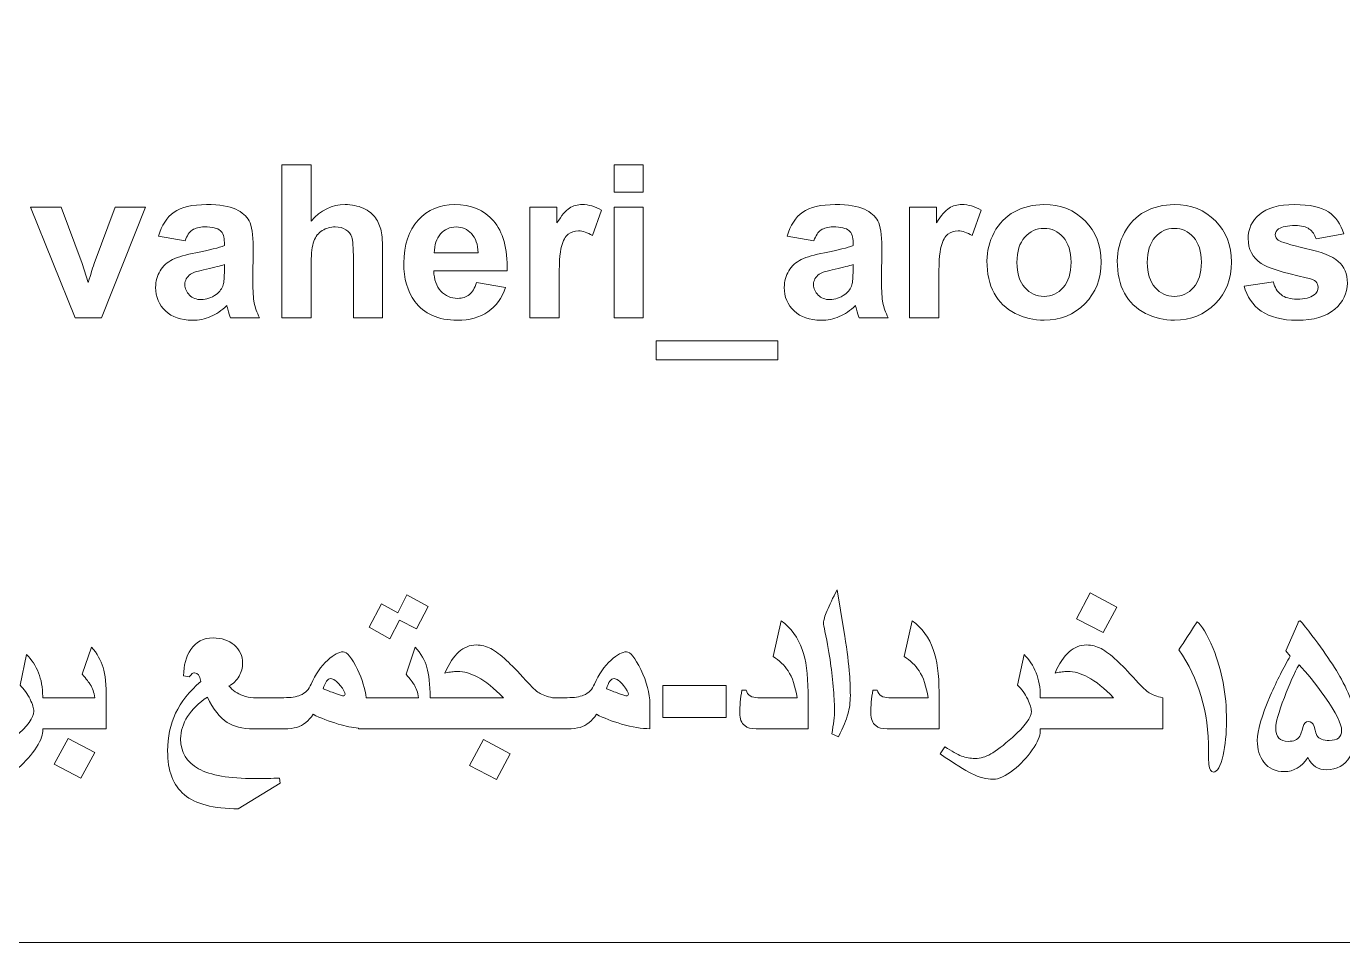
# Model space of a CAD drawing. Header units: millimetres. Extents: x -171.7 to -121.7, y -138.5 to -88.5.
# Drawn here: x -156.3 to -138.34, y -138.5 to -126 of the extents above; entities that cross this region are included whole.
import ezdxf

# ---------------------------------------------------------------- set-up
doc = ezdxf.new("R2010")
doc.units = ezdxf.units.MM
doc.header["$MEASUREMENT"] = 0
doc.layers.add('Layer 1', color=7, linetype='Continuous')

msp = doc.modelspace()

# ---------------------------------------------------------------- linework, layer by layer
at = {"layer": 'Layer 1', "color": 250, "lineweight": 18}
msp.add_open_spline([(-168.6577, -88.5016), (-168.6577, -88.5016), (-124.6578, -88.5016), (-124.6578, -88.5016), (-123.0078, -88.5016), (-121.6578, -89.8517), (-121.6578, -91.5016), (-121.6578, -91.5016), (-121.6578, -135.5016), (-121.6578, -135.5016), (-121.6578, -137.1515), (-123.0078, -138.5016), (-124.6578, -138.5016), (-124.6578, -138.5016), (-168.6577, -138.5016), (-168.6577, -138.5016), (-170.3078, -138.5016), (-171.6578, -137.1515), (-171.6578, -135.5016), (-171.6578, -135.5016), (-171.6578, -91.5016), (-171.6578, -91.5016), (-171.6578, -89.8517), (-170.3078, -88.5016), (-168.6577, -88.5016)], degree=3, knots=[0, 0, 0, 0, 0.125, 0.125, 0.125, 0.25, 0.25, 0.25, 0.375, 0.375, 0.375, 0.5, 0.5, 0.5, 0.625, 0.625, 0.625, 0.75, 0.75, 0.75, 0.875, 0.875, 0.875, 1, 1, 1, 1], dxfattribs=at)
at = {"layer": 'Layer 1', "color": 250, "lineweight": 9}
for points, knots in [([(-152.4145, -127.8923), (-152.4145, -127.8923), (-152.4145, -128.6592), (-152.4145, -128.6592), (-152.2856, -128.5084), (-152.1315, -128.433), (-151.9524, -128.433), (-151.8605, -128.433), (-151.7776, -128.4497), (-151.7036, -128.484), (-151.6297, -128.5179), (-151.5741, -128.5617), (-151.5366, -128.6149), (-151.4991, -128.6677), (-151.4735, -128.7264), (-151.4598, -128.7914), (-151.446, -128.8554), (-151.4391, -128.9557), (-151.4391, -129.0911), (-151.4391, -129.0911), (-151.4391, -129.977), (-151.4391, -129.977), (-151.4391, -129.977), (-151.8387, -129.977), (-151.8387, -129.977), (-151.8387, -129.977), (-151.8387, -129.1791), (-151.8387, -129.1791), (-151.8387, -129.0207), (-151.8465, -128.9204), (-151.8614, -128.8775), (-151.8766, -128.8352), (-151.9035, -128.8013), (-151.9418, -128.7761), (-151.9801, -128.7513), (-152.0282, -128.7381), (-152.0862, -128.7381), (-152.1525, -128.7381), (-152.2118, -128.7548), (-152.2638, -128.7868), (-152.316, -128.8189), (-152.3541, -128.8677), (-152.3784, -128.9327), (-152.4023, -128.9977), (-152.4145, -129.0937), (-152.4145, -129.2207), (-152.4145, -129.2207), (-152.4145, -129.977), (-152.4145, -129.977), (-152.4145, -129.977), (-152.814, -129.977), (-152.814, -129.977), (-152.814, -129.977), (-152.814, -127.8923), (-152.814, -127.8923), (-152.814, -127.8923), (-152.4145, -127.8923), (-152.4145, -127.8923)], [0, 0, 0, 0, 0.0526316, 0.0526316, 0.0526316, 0.1052632, 0.1052632, 0.1052632, 0.1578947, 0.1578947, 0.1578947, 0.2105263, 0.2105263, 0.2105263, 0.2631579, 0.2631579, 0.2631579, 0.3157895, 0.3157895, 0.3157895, 0.3684211, 0.3684211, 0.3684211, 0.4210526, 0.4210526, 0.4210526, 0.4736842, 0.4736842, 0.4736842, 0.5263158, 0.5263158, 0.5263158, 0.5789474, 0.5789474, 0.5789474, 0.6315789, 0.6315789, 0.6315789, 0.6842105, 0.6842105, 0.6842105, 0.7368421, 0.7368421, 0.7368421, 0.7894737, 0.7894737, 0.7894737, 0.8421053, 0.8421053, 0.8421053, 0.8947368, 0.8947368, 0.8947368, 0.9473684, 0.9473684, 0.9473684, 1, 1, 1, 1]), ([(-148.2817, -128.2624), (-148.2817, -128.2624), (-148.2817, -127.8923), (-148.2817, -127.8923), (-148.2817, -127.8923), (-147.8822, -127.8923), (-147.8822, -127.8923), (-147.8822, -127.8923), (-147.8822, -128.2624), (-147.8822, -128.2624), (-147.8822, -128.2624), (-148.2817, -128.2624), (-148.2817, -128.2624)], [0, 0, 0, 0, 0.25, 0.25, 0.25, 0.5, 0.5, 0.5, 0.75, 0.75, 0.75, 1, 1, 1, 1]), ([(-154.1336, -128.9272), (-154.1336, -128.9272), (-154.4962, -128.8622), (-154.4962, -128.8622), (-154.4554, -128.7165), (-154.3853, -128.6081), (-154.2858, -128.5377), (-154.1861, -128.4678), (-154.0382, -128.433), (-153.8421, -128.433), (-153.664, -128.433), (-153.5311, -128.4542), (-153.4441, -128.4958), (-153.3568, -128.5383), (-153.2953, -128.5919), (-153.2599, -128.6569), (-153.2244, -128.7215), (-153.2065, -128.8411), (-153.2065, -129.0143), (-153.2065, -129.0143), (-153.211, -129.4806), (-153.211, -129.4806), (-153.211, -129.6133), (-153.2046, -129.7111), (-153.1915, -129.774), (-153.1787, -129.837), (-153.155, -129.9048), (-153.1199, -129.977), (-153.1199, -129.977), (-153.5151, -129.977), (-153.5151, -129.977), (-153.5256, -129.9504), (-153.5384, -129.9111), (-153.5533, -129.8588), (-153.5602, -129.8352), (-153.5648, -129.8195), (-153.5678, -129.8118), (-153.636, -129.8781), (-153.7089, -129.9277), (-153.7868, -129.9613), (-153.8643, -129.9946), (-153.9475, -130.0109), (-154.0355, -130.0109), (-154.191, -130.0109), (-154.3135, -129.9689), (-154.4029, -129.884), (-154.4926, -129.8001), (-154.5374, -129.6936), (-154.5374, -129.564), (-154.5374, -129.4792), (-154.5171, -129.403), (-154.4762, -129.3366), (-154.4356, -129.2694), (-154.3785, -129.2183), (-154.3049, -129.1827), (-154.2315, -129.1475), (-154.1255, -129.1159), (-153.9872, -129.0896), (-153.8005, -129.055), (-153.671, -129.0216), (-153.599, -128.9913), (-153.599, -128.9913), (-153.599, -128.9516), (-153.599, -128.9516), (-153.599, -128.8748), (-153.6179, -128.8202), (-153.6559, -128.7877), (-153.6938, -128.7548), (-153.7653, -128.7381), (-153.8705, -128.7381), (-153.9417, -128.7381), (-153.997, -128.7525), (-154.0369, -128.78), (-154.0768, -128.8086), (-154.1089, -128.8573), (-154.1336, -128.9272)], [0, 0, 0, 0, 0.04, 0.04, 0.04, 0.08, 0.08, 0.08, 0.12, 0.12, 0.12, 0.16, 0.16, 0.16, 0.2, 0.2, 0.2, 0.24, 0.24, 0.24, 0.28, 0.28, 0.28, 0.32, 0.32, 0.32, 0.36, 0.36, 0.36, 0.4, 0.4, 0.4, 0.44, 0.44, 0.44, 0.48, 0.48, 0.48, 0.52, 0.52, 0.52, 0.56, 0.56, 0.56, 0.6, 0.6, 0.6, 0.64, 0.64, 0.64, 0.68, 0.68, 0.68, 0.72, 0.72, 0.72, 0.76, 0.76, 0.76, 0.8, 0.8, 0.8, 0.84, 0.84, 0.84, 0.88, 0.88, 0.88, 0.92, 0.92, 0.92, 0.96, 0.96, 0.96, 1, 1, 1, 1]), ([(-150.1597, -129.4963), (-150.1597, -129.4963), (-149.7615, -129.5631), (-149.7615, -129.5631), (-149.8128, -129.7088), (-149.8934, -129.8204), (-150.004, -129.8966), (-150.1142, -129.9729), (-150.2525, -130.0109), (-150.4183, -130.0109), (-150.6809, -130.0109), (-150.8752, -129.925), (-151.0013, -129.7536), (-151.1009, -129.6163), (-151.1508, -129.4426), (-151.1508, -129.2332), (-151.1506, -128.9827), (-151.0853, -128.7873), (-150.9544, -128.6452), (-150.8236, -128.5038), (-150.6582, -128.433), (-150.4583, -128.433), (-150.2335, -128.433), (-150.0563, -128.507), (-149.9266, -128.6556), (-149.7965, -128.8036), (-149.7347, -129.0311), (-149.7403, -129.3371), (-149.7403, -129.3371), (-150.7412, -129.3371), (-150.7412, -129.3371), (-150.7384, -129.4553), (-150.7059, -129.5474), (-150.6445, -129.6137), (-150.5829, -129.6792), (-150.5061, -129.7126), (-150.4142, -129.7126), (-150.3517, -129.7126), (-150.299, -129.6954), (-150.2563, -129.6611), (-150.2136, -129.6268), (-150.1815, -129.5722), (-150.1597, -129.4963)], [0, 0, 0, 0, 0.0714286, 0.0714286, 0.0714286, 0.1428571, 0.1428571, 0.1428571, 0.2142857, 0.2142857, 0.2142857, 0.2857143, 0.2857143, 0.2857143, 0.3571429, 0.3571429, 0.3571429, 0.4285714, 0.4285714, 0.4285714, 0.5, 0.5, 0.5, 0.5714286, 0.5714286, 0.5714286, 0.6428571, 0.6428571, 0.6428571, 0.7142857, 0.7142857, 0.7142857, 0.7857143, 0.7857143, 0.7857143, 0.8571429, 0.8571429, 0.8571429, 0.9285714, 0.9285714, 0.9285714, 1, 1, 1, 1]), ([(-149.0322, -129.977), (-149.0322, -129.977), (-149.4319, -129.977), (-149.4319, -129.977), (-149.4319, -129.977), (-149.4319, -128.4669), (-149.4319, -128.4669), (-149.4319, -128.4669), (-149.0607, -128.4669), (-149.0607, -128.4669), (-149.0607, -128.4669), (-149.0607, -128.6813), (-149.0607, -128.6813), (-148.9973, -128.5802), (-148.9402, -128.5134), (-148.8894, -128.4808), (-148.8388, -128.4488), (-148.7811, -128.433), (-148.7167, -128.433), (-148.6257, -128.433), (-148.538, -128.4579), (-148.4535, -128.5084), (-148.4535, -128.5084), (-148.5774, -128.8564), (-148.5774, -128.8564), (-148.6447, -128.8125), (-148.7072, -128.7914), (-148.7649, -128.7914), (-148.821, -128.7914), (-148.8683, -128.8067), (-148.9071, -128.837), (-148.9461, -128.8681), (-148.9765, -128.9241), (-148.9988, -129.0044), (-149.0212, -129.0848), (-149.0323, -129.2535), (-149.0323, -129.5103), (-149.0323, -129.5103), (-149.0322, -129.977), (-149.0322, -129.977)], [0, 0, 0, 0, 0.0769231, 0.0769231, 0.0769231, 0.1538462, 0.1538462, 0.1538462, 0.2307692, 0.2307692, 0.2307692, 0.3076923, 0.3076923, 0.3076923, 0.3846154, 0.3846154, 0.3846154, 0.4615385, 0.4615385, 0.4615385, 0.5384615, 0.5384615, 0.5384615, 0.6153846, 0.6153846, 0.6153846, 0.6923077, 0.6923077, 0.6923077, 0.7692308, 0.7692308, 0.7692308, 0.8461538, 0.8461538, 0.8461538, 0.9230769, 0.9230769, 0.9230769, 1, 1, 1, 1]), ([(-145.5543, -128.9272), (-145.5543, -128.9272), (-145.9172, -128.8622), (-145.9172, -128.8622), (-145.8766, -128.7165), (-145.8061, -128.6081), (-145.707, -128.5377), (-145.6073, -128.4678), (-145.4592, -128.433), (-145.263, -128.433), (-145.0849, -128.433), (-144.9523, -128.4542), (-144.865, -128.4958), (-144.7778, -128.5383), (-144.7165, -128.5919), (-144.6808, -128.6569), (-144.6451, -128.7215), (-144.6275, -128.8411), (-144.6275, -129.0143), (-144.6275, -129.0143), (-144.6319, -129.4806), (-144.6319, -129.4806), (-144.6319, -129.6133), (-144.6253, -129.7111), (-144.6125, -129.774), (-144.5997, -129.837), (-144.5759, -129.9048), (-144.5407, -129.977), (-144.5407, -129.977), (-144.936, -129.977), (-144.936, -129.977), (-144.9467, -129.9504), (-144.9593, -129.9111), (-144.9744, -129.8588), (-144.9809, -129.8352), (-144.9858, -129.8195), (-144.9885, -129.8118), (-145.0568, -129.8781), (-145.13, -129.9277), (-145.2075, -129.9613), (-145.2855, -129.9946), (-145.3684, -130.0109), (-145.4566, -130.0109), (-145.6122, -130.0109), (-145.7342, -129.9689), (-145.8241, -129.884), (-145.9136, -129.8001), (-145.9586, -129.6936), (-145.9586, -129.564), (-145.9586, -129.4792), (-145.9379, -129.403), (-145.8973, -129.3366), (-145.8563, -129.2694), (-145.7995, -129.2183), (-145.7259, -129.1827), (-145.6522, -129.1475), (-145.5464, -129.1159), (-145.4081, -129.0896), (-145.2212, -129.055), (-145.0921, -129.0216), (-145.0198, -128.9913), (-145.0198, -128.9913), (-145.0197, -128.9516), (-145.0197, -128.9516), (-145.0197, -128.8748), (-145.0388, -128.8202), (-145.0766, -128.7877), (-145.115, -128.7548), (-145.1864, -128.7381), (-145.2917, -128.7381), (-145.3627, -128.7381), (-145.4182, -128.7525), (-145.4579, -128.78), (-145.4975, -128.8086), (-145.5298, -128.8573), (-145.5543, -128.9272)], [0, 0, 0, 0, 0.04, 0.04, 0.04, 0.08, 0.08, 0.08, 0.12, 0.12, 0.12, 0.16, 0.16, 0.16, 0.2, 0.2, 0.2, 0.24, 0.24, 0.24, 0.28, 0.28, 0.28, 0.32, 0.32, 0.32, 0.36, 0.36, 0.36, 0.4, 0.4, 0.4, 0.44, 0.44, 0.44, 0.48, 0.48, 0.48, 0.52, 0.52, 0.52, 0.56, 0.56, 0.56, 0.6, 0.6, 0.6, 0.64, 0.64, 0.64, 0.68, 0.68, 0.68, 0.72, 0.72, 0.72, 0.76, 0.76, 0.76, 0.8, 0.8, 0.8, 0.84, 0.84, 0.84, 0.88, 0.88, 0.88, 0.92, 0.92, 0.92, 0.96, 0.96, 0.96, 1, 1, 1, 1]), ([(-143.8514, -129.977), (-143.8514, -129.977), (-144.2511, -129.977), (-144.2511, -129.977), (-144.2511, -129.977), (-144.2511, -128.4669), (-144.2511, -128.4669), (-144.2511, -128.4669), (-143.88, -128.4669), (-143.88, -128.4669), (-143.88, -128.4669), (-143.88, -128.6813), (-143.88, -128.6813), (-143.8165, -128.5802), (-143.7592, -128.5134), (-143.7085, -128.4808), (-143.6579, -128.4488), (-143.6002, -128.433), (-143.5358, -128.433), (-143.4446, -128.433), (-143.3573, -128.4579), (-143.2727, -128.5084), (-143.2727, -128.5084), (-143.3965, -128.8564), (-143.3965, -128.8564), (-143.4635, -128.8125), (-143.5261, -128.7914), (-143.5843, -128.7914), (-143.6398, -128.7914), (-143.6874, -128.8067), (-143.7262, -128.837), (-143.7649, -128.8681), (-143.7959, -128.9241), (-143.8179, -129.0044), (-143.8403, -129.0848), (-143.8514, -129.2535), (-143.8514, -129.5103), (-143.8514, -129.5103), (-143.8514, -129.977), (-143.8514, -129.977)], [0, 0, 0, 0, 0.0769231, 0.0769231, 0.0769231, 0.1538462, 0.1538462, 0.1538462, 0.2307692, 0.2307692, 0.2307692, 0.3076923, 0.3076923, 0.3076923, 0.3846154, 0.3846154, 0.3846154, 0.4615385, 0.4615385, 0.4615385, 0.5384615, 0.5384615, 0.5384615, 0.6153846, 0.6153846, 0.6153846, 0.6923077, 0.6923077, 0.6923077, 0.7692308, 0.7692308, 0.7692308, 0.8461538, 0.8461538, 0.8461538, 0.9230769, 0.9230769, 0.9230769, 1, 1, 1, 1]), ([(-143.193, -129.2007), (-143.193, -129.068), (-143.1603, -128.9395), (-143.0951, -128.8148), (-143.0298, -128.6911), (-142.9368, -128.5965), (-142.817, -128.5305), (-142.6971, -128.4655), (-142.5631, -128.433), (-142.4154, -128.433), (-142.1871, -128.433), (-141.9998, -128.507), (-141.854, -128.6556), (-141.708, -128.8036), (-141.6349, -128.9909), (-141.6349, -129.2175), (-141.6349, -129.4462), (-141.7085, -129.6353), (-141.8562, -129.7856), (-142.0033, -129.9359), (-142.1889, -130.0109), (-142.4123, -130.0109), (-142.5507, -130.0109), (-142.683, -129.9793), (-142.8085, -129.9174), (-142.9341, -129.8547), (-143.0298, -129.7631), (-143.0951, -129.6417), (-143.1603, -129.5212), (-143.193, -129.374), (-143.193, -129.2007)], [0, 0, 0, 0, 0.1, 0.1, 0.1, 0.2, 0.2, 0.2, 0.3, 0.3, 0.3, 0.4, 0.4, 0.4, 0.5, 0.5, 0.5, 0.6, 0.6, 0.6, 0.7, 0.7, 0.7, 0.8, 0.8, 0.8, 0.9, 0.9, 0.9, 1, 1, 1, 1]), ([(-141.414, -129.2007), (-141.414, -129.068), (-141.3814, -128.9395), (-141.3163, -128.8148), (-141.2509, -128.6911), (-141.1581, -128.5965), (-141.0382, -128.5305), (-140.9182, -128.4655), (-140.7842, -128.433), (-140.6366, -128.433), (-140.4082, -128.433), (-140.2209, -128.507), (-140.0751, -128.6556), (-139.9293, -128.8036), (-139.8561, -128.9909), (-139.8561, -129.2175), (-139.8561, -129.4462), (-139.9296, -129.6353), (-140.0773, -129.7856), (-140.2245, -129.9359), (-140.41, -130.0109), (-140.6335, -130.0109), (-140.772, -130.0109), (-140.9041, -129.9793), (-141.0297, -129.9174), (-141.1554, -129.8547), (-141.2509, -129.7631), (-141.3163, -129.6417), (-141.3814, -129.5212), (-141.414, -129.374), (-141.414, -129.2007)], [0, 0, 0, 0, 0.1, 0.1, 0.1, 0.2, 0.2, 0.2, 0.3, 0.3, 0.3, 0.4, 0.4, 0.4, 0.5, 0.5, 0.5, 0.6, 0.6, 0.6, 0.7, 0.7, 0.7, 0.8, 0.8, 0.8, 0.9, 0.9, 0.9, 1, 1, 1, 1]), ([(-139.6841, -129.546), (-139.6841, -129.546), (-139.2831, -129.4851), (-139.2831, -129.4851), (-139.2663, -129.5626), (-139.2315, -129.6213), (-139.1796, -129.6615), (-139.1275, -129.7022), (-139.0543, -129.7224), (-138.9604, -129.7224), (-138.8573, -129.7224), (-138.7794, -129.7035), (-138.7273, -129.6656), (-138.6925, -129.639), (-138.6749, -129.6033), (-138.6749, -129.559), (-138.6749, -129.5283), (-138.6841, -129.5035), (-138.703, -129.4837), (-138.723, -129.4647), (-138.7679, -129.4471), (-138.8371, -129.4308), (-139.1592, -129.3596), (-139.3633, -129.2951), (-139.4496, -129.2359), (-139.5691, -129.1543), (-139.6286, -129.0409), (-139.6286, -128.8961), (-139.6286, -128.7657), (-139.5771, -128.6556), (-139.4739, -128.5667), (-139.3703, -128.4772), (-139.2104, -128.433), (-138.993, -128.433), (-138.7868, -128.433), (-138.633, -128.4665), (-138.5325, -128.5337), (-138.4319, -128.6009), (-138.3628, -128.7002), (-138.3249, -128.832), (-138.3249, -128.832), (-138.7017, -128.902), (-138.7017, -128.902), (-138.718, -128.8432), (-138.7484, -128.7982), (-138.7935, -128.767), (-138.8384, -128.7359), (-138.9027, -128.7197), (-138.986, -128.7197), (-139.0914, -128.7197), (-139.1668, -128.735), (-139.2122, -128.7638), (-139.2425, -128.785), (-139.2575, -128.8116), (-139.2575, -128.845), (-139.2575, -128.8736), (-139.2443, -128.8979), (-139.2178, -128.9177), (-139.1817, -128.9439), (-139.0574, -128.9814), (-138.8445, -129.0302), (-138.6321, -129.078), (-138.4831, -129.1375), (-138.3989, -129.2075), (-138.3156, -129.2789), (-138.2738, -129.3776), (-138.2738, -129.5049), (-138.2738, -129.6431), (-138.3315, -129.7622), (-138.4474, -129.862), (-138.5629, -129.9613), (-138.734, -130.0109), (-138.9604, -130.0109), (-139.1663, -130.0109), (-139.3289, -129.9693), (-139.4489, -129.8858), (-139.5686, -129.8024), (-139.6472, -129.689), (-139.6841, -129.546)], [0, 0, 0, 0, 0.0384615, 0.0384615, 0.0384615, 0.0769231, 0.0769231, 0.0769231, 0.1153846, 0.1153846, 0.1153846, 0.1538462, 0.1538462, 0.1538462, 0.1923077, 0.1923077, 0.1923077, 0.2307692, 0.2307692, 0.2307692, 0.2692308, 0.2692308, 0.2692308, 0.3076923, 0.3076923, 0.3076923, 0.3461538, 0.3461538, 0.3461538, 0.3846154, 0.3846154, 0.3846154, 0.4230769, 0.4230769, 0.4230769, 0.4615385, 0.4615385, 0.4615385, 0.5, 0.5, 0.5, 0.5384615, 0.5384615, 0.5384615, 0.5769231, 0.5769231, 0.5769231, 0.6153846, 0.6153846, 0.6153846, 0.6538462, 0.6538462, 0.6538462, 0.6923077, 0.6923077, 0.6923077, 0.7307692, 0.7307692, 0.7307692, 0.7692308, 0.7692308, 0.7692308, 0.8076923, 0.8076923, 0.8076923, 0.8461538, 0.8461538, 0.8461538, 0.8846154, 0.8846154, 0.8846154, 0.9230769, 0.9230769, 0.9230769, 0.9615385, 0.9615385, 0.9615385, 1, 1, 1, 1]), ([(-155.6363, -129.977), (-155.6363, -129.977), (-156.2448, -128.4669), (-156.2448, -128.4669), (-156.2448, -128.4669), (-155.8254, -128.4669), (-155.8254, -128.4669), (-155.8254, -128.4669), (-155.5409, -129.2377), (-155.5409, -129.2377), (-155.5409, -129.2377), (-155.4585, -129.4946), (-155.4585, -129.4946), (-155.4366, -129.4296), (-155.4231, -129.3862), (-155.4173, -129.3655), (-155.404, -129.3226), (-155.3898, -129.2801), (-155.3747, -129.2378), (-155.3747, -129.2378), (-155.0874, -128.4669), (-155.0874, -128.4669), (-155.0874, -128.4669), (-154.6766, -128.4669), (-154.6766, -128.4669), (-154.6766, -128.4669), (-155.2765, -129.977), (-155.2765, -129.977), (-155.2765, -129.977), (-155.6363, -129.977), (-155.6363, -129.977)], [0, 0, 0, 0, 0.1, 0.1, 0.1, 0.2, 0.2, 0.2, 0.3, 0.3, 0.3, 0.4, 0.4, 0.4, 0.5, 0.5, 0.5, 0.6, 0.6, 0.6, 0.7, 0.7, 0.7, 0.8, 0.8, 0.8, 0.9, 0.9, 0.9, 1, 1, 1, 1]), ([(-148.2817, -129.977), (-148.2817, -129.977), (-148.2817, -128.4669), (-148.2817, -128.4669), (-148.2817, -128.4669), (-147.8822, -128.4669), (-147.8822, -128.4669), (-147.8822, -128.4669), (-147.8822, -129.977), (-147.8822, -129.977), (-147.8822, -129.977), (-148.2817, -129.977), (-148.2817, -129.977)], [0, 0, 0, 0, 0.25, 0.25, 0.25, 0.5, 0.5, 0.5, 0.75, 0.75, 0.75, 1, 1, 1, 1]), ([(-150.137, -129.0928), (-150.1397, -128.9769), (-150.1696, -128.8889), (-150.2264, -128.8288), (-150.2832, -128.7688), (-150.3525, -128.7381), (-150.4341, -128.7381), (-150.5213, -128.7381), (-150.5934, -128.7702), (-150.6503, -128.8334), (-150.7071, -128.8975), (-150.7351, -128.9832), (-150.734, -129.0928), (-150.734, -129.0928), (-150.137, -129.0928), (-150.137, -129.0928)], [0, 0, 0, 0, 0.2, 0.2, 0.2, 0.4, 0.4, 0.4, 0.6, 0.6, 0.6, 0.8, 0.8, 0.8, 1, 1, 1, 1]), ([(-142.7834, -129.2219), (-142.7834, -129.3717), (-142.7483, -129.4864), (-142.6767, -129.5658), (-142.6059, -129.6453), (-142.5181, -129.6854), (-142.4141, -129.6854), (-142.3097, -129.6854), (-142.2225, -129.6453), (-142.1518, -129.5658), (-142.081, -129.4864), (-142.0456, -129.3708), (-142.0456, -129.2192), (-142.0456, -129.0712), (-142.081, -128.9575), (-142.1518, -128.8775), (-142.2225, -128.7982), (-142.3097, -128.7579), (-142.4141, -128.7579), (-142.5181, -128.7579), (-142.6059, -128.7982), (-142.6767, -128.8775), (-142.7481, -128.9575), (-142.7834, -129.0721), (-142.7834, -129.2219)], [0, 0, 0, 0, 0.125, 0.125, 0.125, 0.25, 0.25, 0.25, 0.375, 0.375, 0.375, 0.5, 0.5, 0.5, 0.625, 0.625, 0.625, 0.75, 0.75, 0.75, 0.875, 0.875, 0.875, 1, 1, 1, 1]), ([(-141.0047, -129.2219), (-141.0047, -129.3717), (-140.9694, -129.4864), (-140.898, -129.5658), (-140.827, -129.6453), (-140.7393, -129.6854), (-140.6353, -129.6854), (-140.5308, -129.6854), (-140.4435, -129.6453), (-140.3731, -129.5658), (-140.3021, -129.4864), (-140.2669, -129.3708), (-140.2669, -129.2192), (-140.2669, -129.0712), (-140.3021, -128.9575), (-140.3731, -128.8775), (-140.4435, -128.7982), (-140.5308, -128.7579), (-140.6353, -128.7579), (-140.7392, -128.7579), (-140.827, -128.7982), (-140.898, -128.8775), (-140.9694, -128.9575), (-141.0047, -129.0721), (-141.0047, -129.2219)], [0, 0, 0, 0, 0.125, 0.125, 0.125, 0.25, 0.25, 0.25, 0.375, 0.375, 0.375, 0.5, 0.5, 0.5, 0.625, 0.625, 0.625, 0.75, 0.75, 0.75, 0.875, 0.875, 0.875, 1, 1, 1, 1]), ([(-153.599, -129.2517), (-153.6502, -129.2689), (-153.7313, -129.2892), (-153.8421, -129.3131), (-153.953, -129.3366), (-154.0254, -129.3596), (-154.0596, -129.3826), (-154.1118, -129.4192), (-154.1379, -129.4665), (-154.1379, -129.5235), (-154.1379, -129.5794), (-154.1171, -129.6277), (-154.0753, -129.6683), (-154.0336, -129.7088), (-153.9805, -129.7297), (-153.9162, -129.7297), (-153.8441, -129.7297), (-153.7753, -129.7058), (-153.7098, -129.6579), (-153.6616, -129.6222), (-153.6298, -129.5785), (-153.6147, -129.5262), (-153.6043, -129.4919), (-153.599, -129.4273), (-153.599, -129.3312), (-153.599, -129.3312), (-153.599, -129.2517), (-153.599, -129.2517)], [0, 0, 0, 0, 0.1111111, 0.1111111, 0.1111111, 0.2222222, 0.2222222, 0.2222222, 0.3333333, 0.3333333, 0.3333333, 0.4444444, 0.4444444, 0.4444444, 0.5555556, 0.5555556, 0.5555556, 0.6666667, 0.6666667, 0.6666667, 0.7777778, 0.7777778, 0.7777778, 0.8888889, 0.8888889, 0.8888889, 1, 1, 1, 1]), ([(-145.0197, -129.2517), (-145.0714, -129.2689), (-145.152, -129.2892), (-145.263, -129.3131), (-145.3741, -129.3366), (-145.4464, -129.3596), (-145.4808, -129.3826), (-145.5328, -129.4192), (-145.5588, -129.4665), (-145.5588, -129.5235), (-145.5588, -129.5794), (-145.5381, -129.6277), (-145.4963, -129.6683), (-145.4543, -129.7088), (-145.4015, -129.7297), (-145.3371, -129.7297), (-145.2648, -129.7297), (-145.196, -129.7058), (-145.1309, -129.6579), (-145.0824, -129.6222), (-145.0507, -129.5785), (-145.0357, -129.5262), (-145.0251, -129.4919), (-145.0198, -129.4273), (-145.0198, -129.3312), (-145.0198, -129.3312), (-145.0197, -129.2517), (-145.0197, -129.2517)], [0, 0, 0, 0, 0.1111111, 0.1111111, 0.1111111, 0.2222222, 0.2222222, 0.2222222, 0.3333333, 0.3333333, 0.3333333, 0.4444444, 0.4444444, 0.4444444, 0.5555556, 0.5555556, 0.5555556, 0.6666667, 0.6666667, 0.6666667, 0.7777778, 0.7777778, 0.7777778, 0.8888889, 0.8888889, 0.8888889, 1, 1, 1, 1]), ([(-147.7087, -130.5524), (-147.7087, -130.5524), (-147.7087, -130.2939), (-147.7087, -130.2939), (-147.7087, -130.2939), (-146.048, -130.2939), (-146.048, -130.2939), (-146.048, -130.2939), (-146.048, -130.5524), (-146.048, -130.5524), (-146.048, -130.5524), (-147.7087, -130.5524), (-147.7087, -130.5524)], [0, 0, 0, 0, 0.25, 0.25, 0.25, 0.5, 0.5, 0.5, 0.75, 0.75, 0.75, 1, 1, 1, 1]), ([(-150.8172, -133.917), (-150.8172, -133.917), (-150.9794, -134.2195), (-150.9794, -134.2195), (-150.9794, -134.2195), (-151.2102, -134.1037), (-151.2102, -134.1037), (-151.2102, -134.1037), (-151.3413, -134.357), (-151.3413, -134.357), (-151.3413, -134.357), (-151.6252, -134.1973), (-151.6252, -134.1973), (-151.6252, -134.1973), (-151.4535, -133.8794), (-151.4535, -133.8794), (-151.4535, -133.8794), (-151.232, -134.0042), (-151.232, -134.0042), (-151.232, -134.0042), (-151.1073, -133.7573), (-151.1073, -133.7573), (-151.1073, -133.7573), (-150.8172, -133.917), (-150.8172, -133.917)], [0, 0, 0, 0, 0.125, 0.125, 0.125, 0.25, 0.25, 0.25, 0.375, 0.375, 0.375, 0.5, 0.5, 0.5, 0.625, 0.625, 0.625, 0.75, 0.75, 0.75, 0.875, 0.875, 0.875, 1, 1, 1, 1]), ([(-145.0571, -135.1305), (-145.0571, -135.2233), (-145.0684, -135.3073), (-145.0899, -135.3838), (-145.112, -135.4604), (-145.1539, -135.5629), (-145.2165, -135.692), (-145.2165, -135.692), (-145.3102, -135.6544), (-145.3102, -135.6544), (-145.2852, -135.5214), (-145.2726, -135.413), (-145.2726, -135.3304), (-145.2726, -135.2667), (-145.2778, -135.1733), (-145.2882, -135.0509), (-145.2985, -134.9284), (-145.3114, -134.8068), (-145.3271, -134.687), (-145.3425, -134.5666), (-145.3685, -134.4233), (-145.4034, -134.2566), (-145.416, -134.1987), (-145.4225, -134.1585), (-145.4225, -134.1368), (-145.4225, -134.1046), (-145.4061, -134.0497), (-145.3741, -133.9723), (-145.3418, -133.8949), (-145.2964, -133.8007), (-145.2381, -133.6906), (-145.2381, -133.6906), (-145.1448, -134.243), (-145.1448, -134.243), (-145.1102, -134.4525), (-145.0866, -134.6352), (-145.0731, -134.7886), (-145.0627, -134.9076), (-145.0571, -135.0217), (-145.0571, -135.1305)], [0, 0, 0, 0, 0.0769231, 0.0769231, 0.0769231, 0.1538462, 0.1538462, 0.1538462, 0.2307692, 0.2307692, 0.2307692, 0.3076923, 0.3076923, 0.3076923, 0.3846154, 0.3846154, 0.3846154, 0.4615385, 0.4615385, 0.4615385, 0.5384615, 0.5384615, 0.5384615, 0.6153846, 0.6153846, 0.6153846, 0.6923077, 0.6923077, 0.6923077, 0.7692308, 0.7692308, 0.7692308, 0.8461538, 0.8461538, 0.8461538, 0.9230769, 0.9230769, 0.9230769, 1, 1, 1, 1]), ([(-141.4197, -133.9228), (-141.4197, -133.9228), (-141.6066, -134.2725), (-141.6066, -134.2725), (-141.6066, -134.2725), (-141.9715, -134.0824), (-141.9715, -134.0824), (-141.9715, -134.0824), (-141.7827, -133.7295), (-141.7827, -133.7295), (-141.7827, -133.7295), (-141.4197, -133.9228), (-141.4197, -133.9228)], [0, 0, 0, 0, 0.25, 0.25, 0.25, 0.5, 0.5, 0.5, 0.75, 0.75, 0.75, 1, 1, 1, 1]), ([(-145.6346, -135.5846), (-145.6346, -135.5846), (-146.3415, -135.5846), (-146.3415, -135.5846), (-146.4097, -135.5846), (-146.4624, -135.5701), (-146.4987, -135.5404), (-146.5437, -135.5055), (-146.566, -135.4475), (-146.566, -135.3675), (-146.566, -135.3219), (-146.5635, -135.2724), (-146.5587, -135.2193), (-146.5544, -135.1663), (-146.547, -135.1128), (-146.538, -135.0589), (-146.538, -135.0589), (-146.4784, -135.0557), (-146.4784, -135.0557), (-146.4702, -135.092), (-146.4517, -135.1186), (-146.4231, -135.1348), (-146.3946, -135.1521), (-146.36, -135.16), (-146.3194, -135.16), (-146.3194, -135.16), (-145.7826, -135.16), (-145.7826, -135.16), (-145.8068, -135.0071), (-145.8483, -134.885), (-145.9075, -134.7935), (-145.9566, -134.7174), (-146.0244, -134.6525), (-146.1122, -134.5972), (-146.1122, -134.5972), (-145.9995, -134.1102), (-145.9995, -134.1102), (-145.8642, -134.2115), (-145.7689, -134.3415), (-145.7127, -134.5003), (-145.6604, -134.6471), (-145.6346, -134.8413), (-145.6346, -135.0836), (-145.6346, -135.0836), (-145.6346, -135.5846), (-145.6346, -135.5846)], [0, 0, 0, 0, 0.0666667, 0.0666667, 0.0666667, 0.1333333, 0.1333333, 0.1333333, 0.2, 0.2, 0.2, 0.2666667, 0.2666667, 0.2666667, 0.3333333, 0.3333333, 0.3333333, 0.4, 0.4, 0.4, 0.4666667, 0.4666667, 0.4666667, 0.5333333, 0.5333333, 0.5333333, 0.6, 0.6, 0.6, 0.6666667, 0.6666667, 0.6666667, 0.7333333, 0.7333333, 0.7333333, 0.8, 0.8, 0.8, 0.8666667, 0.8666667, 0.8666667, 0.9333333, 0.9333333, 0.9333333, 1, 1, 1, 1]), ([(-143.8467, -135.5846), (-143.8467, -135.5846), (-144.5537, -135.5846), (-144.5537, -135.5846), (-144.6219, -135.5846), (-144.6745, -135.5701), (-144.7107, -135.5404), (-144.7557, -135.5055), (-144.7782, -135.4475), (-144.7782, -135.3675), (-144.7782, -135.3219), (-144.7755, -135.2724), (-144.7708, -135.2193), (-144.7665, -135.1663), (-144.7591, -135.1128), (-144.7501, -135.0589), (-144.7501, -135.0589), (-144.6904, -135.0557), (-144.6904, -135.0557), (-144.6823, -135.092), (-144.6637, -135.1186), (-144.6352, -135.1348), (-144.6067, -135.1521), (-144.5722, -135.16), (-144.5316, -135.16), (-144.5316, -135.16), (-143.9948, -135.16), (-143.9948, -135.16), (-144.0189, -135.0071), (-144.0604, -134.885), (-144.1196, -134.7935), (-144.1688, -134.7174), (-144.2367, -134.6525), (-144.3243, -134.5972), (-144.3243, -134.5972), (-144.2116, -134.1102), (-144.2116, -134.1102), (-144.0765, -134.2115), (-143.9809, -134.3415), (-143.9248, -134.5003), (-143.8725, -134.6471), (-143.8467, -134.8413), (-143.8467, -135.0836), (-143.8467, -135.0836), (-143.8467, -135.5846), (-143.8467, -135.5846)], [0, 0, 0, 0, 0.0666667, 0.0666667, 0.0666667, 0.1333333, 0.1333333, 0.1333333, 0.2, 0.2, 0.2, 0.2666667, 0.2666667, 0.2666667, 0.3333333, 0.3333333, 0.3333333, 0.4, 0.4, 0.4, 0.4666667, 0.4666667, 0.4666667, 0.5333333, 0.5333333, 0.5333333, 0.6, 0.6, 0.6, 0.6666667, 0.6666667, 0.6666667, 0.7333333, 0.7333333, 0.7333333, 0.8, 0.8, 0.8, 0.8666667, 0.8666667, 0.8666667, 0.9333333, 0.9333333, 0.9333333, 1, 1, 1, 1]), ([(-139.9236, -135.4737), (-139.9236, -135.6497), (-139.9393, -135.8066), (-139.9704, -135.945), (-140.0048, -136.0976), (-140.0485, -136.1742), (-140.1016, -136.1742), (-140.1348, -136.1742), (-140.1556, -136.1401), (-140.1638, -136.0715), (-140.1668, -136.0449), (-140.1686, -135.9835), (-140.1686, -135.8871), (-140.1686, -135.353), (-140.3033, -134.893), (-140.5727, -134.5078), (-140.5425, -134.4578), (-140.4605, -134.3305), (-140.3261, -134.1258), (-140.2648, -134.1674), (-140.1919, -134.2885), (-140.1076, -134.4893), (-139.985, -134.7806), (-139.9236, -135.1088), (-139.9236, -135.4737)], [0, 0, 0, 0, 0.125, 0.125, 0.125, 0.25, 0.25, 0.25, 0.375, 0.375, 0.375, 0.5, 0.5, 0.5, 0.625, 0.625, 0.625, 0.75, 0.75, 0.75, 0.875, 0.875, 0.875, 1, 1, 1, 1]), ([(-138.1466, -135.5953), (-138.1466, -135.7438), (-138.1773, -135.868), (-138.2386, -135.9667), (-138.3116, -136.0843), (-138.4182, -136.1432), (-138.5585, -136.1432), (-138.6717, -136.1432), (-138.7577, -136.0879), (-138.816, -135.9777), (-138.898, -136.1047), (-139.0046, -136.1679), (-139.1355, -136.1679), (-139.2544, -136.1679), (-139.3467, -136.1259), (-139.4132, -136.0414), (-139.4737, -135.9644), (-139.5039, -135.8654), (-139.5039, -135.7434), (-139.5039, -135.6107), (-139.4448, -135.4072), (-139.3261, -135.134), (-139.2344, -134.9226), (-139.1433, -134.7422), (-139.053, -134.5923), (-139.053, -134.5923), (-139.114, -134.5224), (-139.114, -134.5224), (-139.114, -134.5224), (-138.9516, -134.1461), (-138.9516, -134.1461), (-138.9421, -134.1231), (-138.9329, -134.1116), (-138.9235, -134.1116), (-138.9161, -134.1116), (-138.9054, -134.1209), (-138.8907, -134.1399), (-138.6441, -134.452), (-138.4658, -134.7086), (-138.3556, -134.909), (-138.2166, -135.1637), (-138.1466, -135.3922), (-138.1466, -135.5953)], [0, 0, 0, 0, 0.0714286, 0.0714286, 0.0714286, 0.1428571, 0.1428571, 0.1428571, 0.2142857, 0.2142857, 0.2142857, 0.2857143, 0.2857143, 0.2857143, 0.3571429, 0.3571429, 0.3571429, 0.4285714, 0.4285714, 0.4285714, 0.5, 0.5, 0.5, 0.5714286, 0.5714286, 0.5714286, 0.6428571, 0.6428571, 0.6428571, 0.7142857, 0.7142857, 0.7142857, 0.7857143, 0.7857143, 0.7857143, 0.8571429, 0.8571429, 0.8571429, 0.9285714, 0.9285714, 0.9285714, 1, 1, 1, 1]), ([(-147.7933, -135.5829), (-147.9026, -135.5829), (-148.0314, -135.5617), (-148.179, -135.5192), (-148.309, -135.4816), (-148.4235, -135.4373), (-148.5219, -135.3866), (-148.5824, -135.4767), (-148.6566, -135.5365), (-148.7452, -135.5643), (-148.788, -135.5776), (-148.8463, -135.5846), (-148.9201, -135.5846), (-148.9201, -135.5846), (-149.1201, -135.5846), (-149.1201, -135.5846), (-149.1201, -135.5846), (-149.2289, -135.5846), (-149.2289, -135.5846), (-149.2289, -135.5846), (-150.7921, -135.5846), (-150.7921, -135.5846), (-150.7921, -135.5846), (-150.9015, -135.5846), (-150.9015, -135.5846), (-150.9015, -135.5846), (-151.7688, -135.5846), (-151.7688, -135.5846), (-151.7688, -135.5846), (-151.7688, -135.5765), (-151.7688, -135.5765), (-151.8518, -135.5673), (-151.9438, -135.5483), (-152.0448, -135.5192), (-152.1749, -135.4816), (-152.2892, -135.4373), (-152.3881, -135.3866), (-152.4483, -135.4767), (-152.5229, -135.5365), (-152.6111, -135.5643), (-152.6539, -135.5776), (-152.7119, -135.5846), (-152.7859, -135.5846), (-152.7859, -135.5846), (-152.9853, -135.5846), (-152.9853, -135.5846), (-152.9853, -135.5846), (-153.0948, -135.5846), (-153.0948, -135.5846), (-153.0948, -135.5846), (-153.2038, -135.5846), (-153.2038, -135.5846), (-153.3526, -135.5846), (-153.4716, -135.5554), (-153.561, -135.497), (-153.661, -135.4326), (-153.7509, -135.318), (-153.831, -135.1525), (-153.9475, -135.2291), (-154.0374, -135.3175), (-154.1008, -135.4165), (-154.1643, -135.516), (-154.1961, -135.617), (-154.1961, -135.7204), (-154.1961, -135.9044), (-154.1146, -136.0405), (-153.9518, -136.1294), (-153.789, -136.2188), (-153.5325, -136.263), (-153.1821, -136.263), (-153.1279, -136.263), (-153.0707, -136.2625), (-153.0104, -136.2611), (-152.9501, -136.2603), (-152.8949, -136.2585), (-152.8451, -136.2573), (-152.8451, -136.2573), (-152.8358, -136.3253), (-152.8358, -136.3253), (-152.8358, -136.3253), (-153.4096, -136.6751), (-153.4096, -136.6751), (-153.7479, -136.6751), (-153.9929, -136.611), (-154.1453, -136.4837), (-154.2975, -136.3563), (-154.3737, -136.1569), (-154.3737, -135.8857), (-154.3737, -135.6961), (-154.3375, -135.5249), (-154.2647, -135.3724), (-154.1917, -135.2193), (-154.0775, -135.0743), (-153.9215, -134.9368), (-153.9339, -134.8598), (-153.962, -134.8213), (-154.0056, -134.8213), (-154.0223, -134.8213), (-154.0352, -134.8262), (-154.0447, -134.836), (-154.0572, -134.8514), (-154.0691, -134.8651), (-154.0805, -134.8775), (-154.0805, -134.8775), (-154.1555, -134.8621), (-154.1555, -134.8621), (-154.1555, -134.7174), (-154.1233, -134.5981), (-154.0587, -134.5034), (-153.986, -134.3973), (-153.8841, -134.3442), (-153.753, -134.3442), (-153.6364, -134.3442), (-153.5403, -134.3765), (-153.4643, -134.441), (-153.3885, -134.5056), (-153.3505, -134.5887), (-153.3505, -134.6908), (-153.3505, -134.7519), (-153.366, -134.8103), (-153.3974, -134.8651), (-153.4316, -134.9258), (-153.4783, -134.9704), (-153.5378, -134.9996), (-153.4856, -135.0601), (-153.4222, -135.1039), (-153.3472, -135.1322), (-153.2963, -135.1508), (-153.2486, -135.16), (-153.2038, -135.16), (-153.2038, -135.16), (-153.0948, -135.16), (-153.0948, -135.16), (-153.0948, -135.16), (-152.9853, -135.16), (-152.9853, -135.16), (-152.9853, -135.16), (-152.7859, -135.16), (-152.7859, -135.16), (-152.6924, -135.16), (-152.6178, -135.149), (-152.5628, -135.1261), (-152.4922, -135.0969), (-152.4432, -135.046), (-152.4161, -134.9744), (-152.3568, -134.8421), (-152.281, -134.7338), (-152.1883, -134.6485), (-152.1063, -134.5724), (-152.0367, -134.5344), (-151.9794, -134.5344), (-151.9262, -134.5344), (-151.8608, -134.6149), (-151.7828, -134.775), (-151.7162, -134.9121), (-151.6766, -135.0405), (-151.6641, -135.16), (-151.6641, -135.16), (-150.9483, -135.16), (-150.9483, -135.16), (-150.9597, -135.0893), (-150.9804, -135.0297), (-151.0106, -134.981), (-151.0263, -134.9536), (-151.0625, -134.9071), (-151.1197, -134.8399), (-151.1197, -134.8399), (-150.995, -134.4693), (-150.995, -134.4693), (-150.917, -134.5573), (-150.8636, -134.6502), (-150.8351, -134.747), (-150.8073, -134.8404), (-150.793, -134.9779), (-150.7921, -135.16), (-150.7921, -135.16), (-149.7922, -135.16), (-149.7922, -135.16), (-149.9181, -135.0301), (-150.0345, -134.9363), (-150.1416, -134.8793), (-150.2363, -134.8284), (-150.3288, -134.8028), (-150.4192, -134.8028), (-150.4464, -134.8028), (-150.4711, -134.8042), (-150.4933, -134.8068), (-150.5157, -134.8094), (-150.5483, -134.8156), (-150.591, -134.8245), (-150.5337, -134.6936), (-150.47, -134.5972), (-150.3999, -134.5344), (-150.3297, -134.472), (-150.2497, -134.441), (-150.1604, -134.441), (-150.0917, -134.441), (-150.0256, -134.4574), (-149.9622, -134.4905), (-149.8989, -134.5241), (-149.8277, -134.5777), (-149.7486, -134.6515), (-149.6861, -134.7099), (-149.5976, -134.801), (-149.4832, -134.9249), (-149.4055, -135.012), (-149.3459, -135.0685), (-149.3048, -135.0946), (-149.2635, -135.1207), (-149.2022, -135.1424), (-149.1201, -135.16), (-149.1201, -135.16), (-148.9201, -135.16), (-148.9201, -135.16), (-148.8263, -135.16), (-148.7521, -135.149), (-148.6969, -135.1261), (-148.6259, -135.0969), (-148.5771, -135.046), (-148.5499, -134.9744), (-148.4908, -134.8421), (-148.4148, -134.7338), (-148.3224, -134.6485), (-148.2403, -134.5724), (-148.1704, -134.5344), (-148.1133, -134.5344), (-148.0603, -134.5344), (-147.9946, -134.6149), (-147.9169, -134.775), (-147.8348, -134.9443), (-147.7933, -135.1004), (-147.7933, -135.2428), (-147.7933, -135.2428), (-147.7933, -135.5829), (-147.7933, -135.5829)], [0, 0, 0, 0, 0.0128205, 0.0128205, 0.0128205, 0.025641, 0.025641, 0.025641, 0.0384615, 0.0384615, 0.0384615, 0.0512821, 0.0512821, 0.0512821, 0.0641026, 0.0641026, 0.0641026, 0.0769231, 0.0769231, 0.0769231, 0.0897436, 0.0897436, 0.0897436, 0.1025641, 0.1025641, 0.1025641, 0.1153846, 0.1153846, 0.1153846, 0.1282051, 0.1282051, 0.1282051, 0.1410256, 0.1410256, 0.1410256, 0.1538462, 0.1538462, 0.1538462, 0.1666667, 0.1666667, 0.1666667, 0.1794872, 0.1794872, 0.1794872, 0.1923077, 0.1923077, 0.1923077, 0.2051282, 0.2051282, 0.2051282, 0.2179487, 0.2179487, 0.2179487, 0.2307692, 0.2307692, 0.2307692, 0.2435897, 0.2435897, 0.2435897, 0.2564103, 0.2564103, 0.2564103, 0.2692308, 0.2692308, 0.2692308, 0.2820513, 0.2820513, 0.2820513, 0.2948718, 0.2948718, 0.2948718, 0.3076923, 0.3076923, 0.3076923, 0.3205128, 0.3205128, 0.3205128, 0.3333333, 0.3333333, 0.3333333, 0.3461538, 0.3461538, 0.3461538, 0.3589744, 0.3589744, 0.3589744, 0.3717949, 0.3717949, 0.3717949, 0.3846154, 0.3846154, 0.3846154, 0.3974359, 0.3974359, 0.3974359, 0.4102564, 0.4102564, 0.4102564, 0.4230769, 0.4230769, 0.4230769, 0.4358974, 0.4358974, 0.4358974, 0.4487179, 0.4487179, 0.4487179, 0.4615385, 0.4615385, 0.4615385, 0.474359, 0.474359, 0.474359, 0.4871795, 0.4871795, 0.4871795, 0.5, 0.5, 0.5, 0.5128205, 0.5128205, 0.5128205, 0.525641, 0.525641, 0.525641, 0.5384615, 0.5384615, 0.5384615, 0.5512821, 0.5512821, 0.5512821, 0.5641026, 0.5641026, 0.5641026, 0.5769231, 0.5769231, 0.5769231, 0.5897436, 0.5897436, 0.5897436, 0.6025641, 0.6025641, 0.6025641, 0.6153846, 0.6153846, 0.6153846, 0.6282051, 0.6282051, 0.6282051, 0.6410256, 0.6410256, 0.6410256, 0.6538462, 0.6538462, 0.6538462, 0.6666667, 0.6666667, 0.6666667, 0.6794872, 0.6794872, 0.6794872, 0.6923077, 0.6923077, 0.6923077, 0.7051282, 0.7051282, 0.7051282, 0.7179487, 0.7179487, 0.7179487, 0.7307692, 0.7307692, 0.7307692, 0.7435897, 0.7435897, 0.7435897, 0.7564103, 0.7564103, 0.7564103, 0.7692308, 0.7692308, 0.7692308, 0.7820513, 0.7820513, 0.7820513, 0.7948718, 0.7948718, 0.7948718, 0.8076923, 0.8076923, 0.8076923, 0.8205128, 0.8205128, 0.8205128, 0.8333333, 0.8333333, 0.8333333, 0.8461538, 0.8461538, 0.8461538, 0.8589744, 0.8589744, 0.8589744, 0.8717949, 0.8717949, 0.8717949, 0.8846154, 0.8846154, 0.8846154, 0.8974359, 0.8974359, 0.8974359, 0.9102564, 0.9102564, 0.9102564, 0.9230769, 0.9230769, 0.9230769, 0.9358974, 0.9358974, 0.9358974, 0.9487179, 0.9487179, 0.9487179, 0.9615385, 0.9615385, 0.9615385, 0.974359, 0.974359, 0.974359, 0.9871795, 0.9871795, 0.9871795, 1, 1, 1, 1]), ([(-155.211, -135.5846), (-155.211, -135.5846), (-156.0786, -135.5846), (-156.0786, -135.5846), (-156.0786, -135.5846), (-156.0786, -135.6205), (-156.0786, -135.6205), (-156.0786, -135.6841), (-156.115, -135.7676), (-156.1877, -135.8721), (-156.2606, -135.9768), (-156.3458, -136.0675), (-156.4435, -136.1444), (-156.5516, -136.2298), (-156.6443, -136.2727), (-156.7211, -136.2727), (-156.8126, -136.2727), (-156.9111, -136.2462), (-157.0161, -136.1945), (-157.1076, -136.1493), (-157.2506, -136.06), (-157.4452, -135.9265), (-157.4452, -135.9265), (-157.3795, -135.8296), (-157.3795, -135.8296), (-157.286, -135.8915), (-157.2106, -135.934), (-157.1535, -135.9557), (-157.0962, -135.9777), (-157.0342, -135.9884), (-156.9677, -135.9884), (-156.896, -135.9884), (-156.8242, -135.9681), (-156.7525, -135.9273), (-156.6807, -135.8871), (-156.583, -135.8119), (-156.4591, -135.7018), (-156.2864, -135.5475), (-156.2001, -135.4289), (-156.2001, -135.3458), (-156.2, -135.3042), (-156.2169, -135.2494), (-156.2502, -135.1822), (-156.2875, -135.1048), (-156.3333, -135.0411), (-156.3873, -134.9898), (-156.3873, -134.9898), (-156.3001, -134.5689), (-156.3001, -134.5689), (-156.2292, -134.6418), (-156.1746, -134.7254), (-156.1362, -134.8205), (-156.0977, -134.9146), (-156.0786, -135.0225), (-156.0786, -135.1429), (-156.0786, -135.1429), (-156.0786, -135.16), (-156.0786, -135.16), (-156.0786, -135.16), (-155.367, -135.16), (-155.367, -135.16), (-155.3785, -135.0893), (-155.3993, -135.0297), (-155.4295, -134.981), (-155.445, -134.9536), (-155.4812, -134.9071), (-155.5385, -134.8399), (-155.5385, -134.8399), (-155.4137, -134.4693), (-155.4137, -134.4693), (-155.3357, -134.5573), (-155.2824, -134.6502), (-155.2539, -134.747), (-155.2251, -134.8434), (-155.211, -134.9867), (-155.211, -135.1773), (-155.211, -135.1773), (-155.211, -135.5846), (-155.211, -135.5846)], [0, 0, 0, 0, 0.0384615, 0.0384615, 0.0384615, 0.0769231, 0.0769231, 0.0769231, 0.1153846, 0.1153846, 0.1153846, 0.1538462, 0.1538462, 0.1538462, 0.1923077, 0.1923077, 0.1923077, 0.2307692, 0.2307692, 0.2307692, 0.2692308, 0.2692308, 0.2692308, 0.3076923, 0.3076923, 0.3076923, 0.3461538, 0.3461538, 0.3461538, 0.3846154, 0.3846154, 0.3846154, 0.4230769, 0.4230769, 0.4230769, 0.4615385, 0.4615385, 0.4615385, 0.5, 0.5, 0.5, 0.5384615, 0.5384615, 0.5384615, 0.5769231, 0.5769231, 0.5769231, 0.6153846, 0.6153846, 0.6153846, 0.6538462, 0.6538462, 0.6538462, 0.6923077, 0.6923077, 0.6923077, 0.7307692, 0.7307692, 0.7307692, 0.7692308, 0.7692308, 0.7692308, 0.8076923, 0.8076923, 0.8076923, 0.8461538, 0.8461538, 0.8461538, 0.8846154, 0.8846154, 0.8846154, 0.9230769, 0.9230769, 0.9230769, 0.9615385, 0.9615385, 0.9615385, 1, 1, 1, 1]), ([(-140.7926, -135.5846), (-140.7926, -135.5846), (-142.4647, -135.5846), (-142.4647, -135.5846), (-142.4647, -135.5846), (-142.4647, -135.6205), (-142.4647, -135.6205), (-142.4647, -135.6841), (-142.5014, -135.7676), (-142.574, -135.8721), (-142.6469, -135.9768), (-142.732, -136.0675), (-142.8301, -136.1444), (-142.938, -136.2298), (-143.0309, -136.2727), (-143.1077, -136.2727), (-143.1994, -136.2727), (-143.2974, -136.2462), (-143.4023, -136.1945), (-143.4938, -136.1493), (-143.6372, -136.06), (-143.8315, -135.9265), (-143.8315, -135.9265), (-143.766, -135.8296), (-143.766, -135.8296), (-143.6722, -135.8915), (-143.5971, -135.934), (-143.5396, -135.9557), (-143.4827, -135.9777), (-143.4209, -135.9884), (-143.3539, -135.9884), (-143.2822, -135.9884), (-143.2105, -135.9681), (-143.1388, -135.9273), (-143.0671, -135.8871), (-142.9692, -135.8119), (-142.8456, -135.7018), (-142.6729, -135.5475), (-142.5865, -135.4289), (-142.5865, -135.3458), (-142.5865, -135.3042), (-142.6033, -135.2494), (-142.6366, -135.1822), (-142.6737, -135.1048), (-142.7195, -135.0411), (-142.7739, -134.9898), (-142.7739, -134.9898), (-142.6863, -134.5689), (-142.6863, -134.5689), (-142.6158, -134.6418), (-142.5611, -134.7254), (-142.5226, -134.8205), (-142.4842, -134.9146), (-142.4647, -135.0225), (-142.4647, -135.1429), (-142.4647, -135.1429), (-142.4647, -135.16), (-142.4647, -135.16), (-142.4647, -135.16), (-141.4645, -135.16), (-141.4645, -135.16), (-141.5907, -135.0301), (-141.7073, -134.9363), (-141.8143, -134.8793), (-141.909, -134.8284), (-142.0014, -134.8028), (-142.0921, -134.8028), (-142.1188, -134.8028), (-142.1434, -134.8042), (-142.1659, -134.8068), (-142.1883, -134.8094), (-142.2207, -134.8156), (-142.2635, -134.8245), (-142.2064, -134.6936), (-142.1425, -134.5972), (-142.0722, -134.5344), (-142.0022, -134.472), (-141.9224, -134.441), (-141.8329, -134.441), (-141.7643, -134.441), (-141.6981, -134.4574), (-141.6347, -134.4905), (-141.5713, -134.5241), (-141.4999, -134.5777), (-141.421, -134.6515), (-141.3588, -134.7099), (-141.2703, -134.801), (-141.1558, -134.9249), (-141.078, -135.012), (-141.0185, -135.0685), (-140.9775, -135.0946), (-140.936, -135.1207), (-140.8747, -135.1424), (-140.7926, -135.16), (-140.7926, -135.16), (-140.7926, -135.5846), (-140.7926, -135.5846)], [0, 0, 0, 0, 0.03125, 0.03125, 0.03125, 0.0625, 0.0625, 0.0625, 0.09375, 0.09375, 0.09375, 0.125, 0.125, 0.125, 0.15625, 0.15625, 0.15625, 0.1875, 0.1875, 0.1875, 0.21875, 0.21875, 0.21875, 0.25, 0.25, 0.25, 0.28125, 0.28125, 0.28125, 0.3125, 0.3125, 0.3125, 0.34375, 0.34375, 0.34375, 0.375, 0.375, 0.375, 0.40625, 0.40625, 0.40625, 0.4375, 0.4375, 0.4375, 0.46875, 0.46875, 0.46875, 0.5, 0.5, 0.5, 0.53125, 0.53125, 0.53125, 0.5625, 0.5625, 0.5625, 0.59375, 0.59375, 0.59375, 0.625, 0.625, 0.625, 0.65625, 0.65625, 0.65625, 0.6875, 0.6875, 0.6875, 0.71875, 0.71875, 0.71875, 0.75, 0.75, 0.75, 0.78125, 0.78125, 0.78125, 0.8125, 0.8125, 0.8125, 0.84375, 0.84375, 0.84375, 0.875, 0.875, 0.875, 0.90625, 0.90625, 0.90625, 0.9375, 0.9375, 0.9375, 0.96875, 0.96875, 0.96875, 1, 1, 1, 1]), ([(-138.3526, -135.6094), (-138.3526, -135.5209), (-138.429, -135.367), (-138.582, -135.1478), (-138.7111, -134.9624), (-138.8285, -134.8164), (-138.9343, -134.7095), (-138.9961, -134.821), (-139.0626, -134.9695), (-139.1343, -135.157), (-139.2132, -135.3631), (-139.2526, -135.501), (-139.2526, -135.5705), (-139.2526, -135.6943), (-139.1956, -135.7562), (-139.0811, -135.7562), (-139.0064, -135.7562), (-138.9538, -135.7328), (-138.9235, -135.6859), (-138.9123, -135.6691), (-138.8972, -135.6257), (-138.8782, -135.555), (-138.8656, -135.5082), (-138.8428, -135.4842), (-138.8095, -135.4842), (-138.7681, -135.4842), (-138.7408, -135.5068), (-138.7287, -135.5519), (-138.7076, -135.6266), (-138.6947, -135.6682), (-138.6894, -135.6766), (-138.6606, -135.7213), (-138.6048, -135.7434), (-138.5228, -135.7434), (-138.4091, -135.7434), (-138.3526, -135.6992), (-138.3526, -135.6094)], [0, 0, 0, 0, 0.0833333, 0.0833333, 0.0833333, 0.1666667, 0.1666667, 0.1666667, 0.25, 0.25, 0.25, 0.3333333, 0.3333333, 0.3333333, 0.4166667, 0.4166667, 0.4166667, 0.5, 0.5, 0.5, 0.5833333, 0.5833333, 0.5833333, 0.6666667, 0.6666667, 0.6666667, 0.75, 0.75, 0.75, 0.8333333, 0.8333333, 0.8333333, 0.9166667, 0.9166667, 0.9166667, 1, 1, 1, 1]), ([(-151.9513, -135.1119), (-151.9513, -135.0888), (-151.9737, -135.0495), (-152.0185, -134.9929), (-152.0682, -134.931), (-152.1115, -134.8997), (-152.1477, -134.8997), (-152.1883, -134.8997), (-152.2227, -134.9464), (-152.2508, -135.0402), (-152.1969, -135.0606), (-152.1556, -135.0766), (-152.1274, -135.0867), (-152.0433, -135.1177), (-151.996, -135.134), (-151.9856, -135.134), (-151.9627, -135.134), (-151.9513, -135.1264), (-151.9513, -135.1119)], [0, 0, 0, 0, 0.1666667, 0.1666667, 0.1666667, 0.3333333, 0.3333333, 0.3333333, 0.5, 0.5, 0.5, 0.6666667, 0.6666667, 0.6666667, 0.8333333, 0.8333333, 0.8333333, 1, 1, 1, 1]), ([(-148.0853, -135.1119), (-148.0853, -135.0888), (-148.1078, -135.0495), (-148.1523, -134.9929), (-148.2023, -134.931), (-148.2456, -134.8997), (-148.2818, -134.8997), (-148.3224, -134.8997), (-148.3569, -134.9464), (-148.385, -135.0402), (-148.3306, -135.0606), (-148.2896, -135.0766), (-148.2615, -135.0867), (-148.1773, -135.1177), (-148.1303, -135.134), (-148.1194, -135.134), (-148.097, -135.134), (-148.0853, -135.1264), (-148.0853, -135.1119)], [0, 0, 0, 0, 0.1666667, 0.1666667, 0.1666667, 0.3333333, 0.3333333, 0.3333333, 0.5, 0.5, 0.5, 0.6666667, 0.6666667, 0.6666667, 0.8333333, 0.8333333, 0.8333333, 1, 1, 1, 1]), ([(-147.6146, -135.4316), (-147.6146, -135.4316), (-147.6146, -134.9929), (-147.6146, -134.9929), (-147.6146, -134.9929), (-146.7535, -134.9929), (-146.7535, -134.9929), (-146.7535, -134.9929), (-146.7535, -135.4316), (-146.7535, -135.4316), (-146.7535, -135.4316), (-147.6146, -135.4316), (-147.6146, -135.4316)], [0, 0, 0, 0, 0.25, 0.25, 0.25, 0.5, 0.5, 0.5, 0.75, 0.75, 0.75, 1, 1, 1, 1]), ([(-155.3685, -135.9088), (-155.3685, -135.9088), (-155.5558, -136.2581), (-155.5558, -136.2581), (-155.5558, -136.2581), (-155.9207, -136.068), (-155.9207, -136.068), (-155.9207, -136.068), (-155.7319, -135.7155), (-155.7319, -135.7155), (-155.7319, -135.7155), (-155.3685, -135.9088), (-155.3685, -135.9088)], [0, 0, 0, 0, 0.25, 0.25, 0.25, 0.5, 0.5, 0.5, 0.75, 0.75, 0.75, 1, 1, 1, 1]), ([(-149.7002, -135.9247), (-149.7002, -135.9247), (-149.8875, -136.2741), (-149.8875, -136.2741), (-149.8875, -136.2741), (-150.2524, -136.0839), (-150.2524, -136.0839), (-150.2524, -136.0839), (-150.0636, -135.731), (-150.0636, -135.731), (-150.0636, -135.731), (-149.7002, -135.9247), (-149.7002, -135.9247)], [0, 0, 0, 0, 0.25, 0.25, 0.25, 0.5, 0.5, 0.5, 0.75, 0.75, 0.75, 1, 1, 1, 1])]:
    msp.add_open_spline(points, degree=3, knots=knots, dxfattribs=at)

doc.saveas('drawing.dxf')
